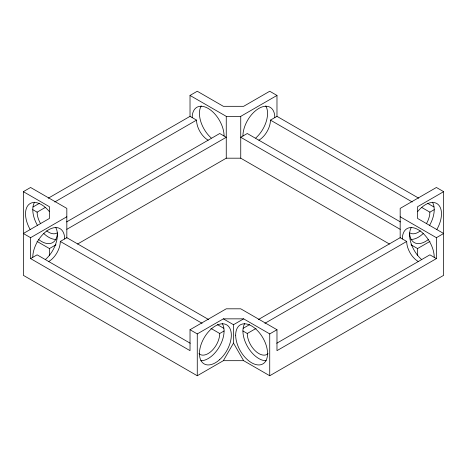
<?xml version="1.0" encoding="UTF-8"?>
<svg xmlns="http://www.w3.org/2000/svg" width="467" height="467" viewBox="0 0 467 467"><rect width="100%" height="100%" fill="white"/><g stroke="black" fill="none" stroke-linecap="round" stroke-linejoin="round"><path stroke-width="0.7" d="M66.828 237.972L66.828 208.399L30.594 187.477L23.35 191.663L23.35 275.337L197.267 375.748L223.354 360.687L233.5 343.117L233.5 324.705L223.354 318.85L197.267 333.911L190.022 329.725L190.022 350.647L30.594 258.601L30.594 237.685L66.828 216.764M48.241 198.212L190.022 116.353L190.022 95.437L197.267 91.252L223.354 106.313L243.646 106.313L269.733 91.252L276.978 95.437L276.978 116.353L418.759 198.212M33.116 206.939L39.421 203.303M32.772 209.654L37.121 212.164L45.311 207.436M54.762 201.977L196.543 120.118A16.398 9.468 60 0 0 208.136 140.205M190.022 95.437L226.256 116.353L240.744 116.353L276.978 95.437M66.606 221.913L219.729 133.509L226.256 137.275L66.828 229.315M30.594 258.601L37.121 254.836L190.244 343.239M48.714 261.532A16.398 9.468 -60 0 0 60.307 241.451L66.828 237.685L208.609 319.539M258.864 140.205A16.398 9.468 -60 0 0 270.457 120.118L276.978 116.353M49.438 255.455L49.438 248.561L56.005 244.772M77.54 244.048L226.256 158.19L240.744 158.19L389.46 244.048M190.022 329.725L226.256 308.81L240.744 308.81L276.978 329.725L276.978 350.647L436.406 258.601L436.406 237.685L400.172 216.764M223.354 360.687L243.646 360.687L269.733 375.748L443.65 275.337L443.65 191.663L417.562 206.723L417.562 218.439L443.65 233.5L436.406 237.685M233.5 324.705L243.646 318.85L269.733 333.911L276.978 329.725M198.936 353.647A16.398 9.468 -60 0 0 211.866 350.711A16.398 9.468 -60 0 0 219.729 333.491L224.078 330.98M426.488 223.588A16.398 9.468 -60 0 0 429.879 212.164L434.228 209.654M243.266 328.272L249.571 324.635M258.391 319.539L400.172 237.685L406.693 241.451A16.398 9.468 60 0 0 418.286 261.532M242.922 330.98L247.271 333.491L256.091 328.4M264.912 323.304L406.693 241.451M410.995 244.772L417.562 248.561L429.984 241.392M276.756 343.239L429.879 254.836L436.406 258.601M223.354 318.85L243.646 318.85M443.65 191.663L436.406 187.477L400.172 208.399L400.172 237.972M427.579 203.303L433.884 206.939M270.457 120.118L412.238 201.977M421.689 207.436L429.879 212.164M400.394 221.913L247.271 133.509L240.744 137.275L400.172 229.315M190.022 116.353L196.543 120.118M23.35 191.663L49.438 206.723L49.438 218.439L23.35 233.5L30.594 237.685M217.429 324.635L223.734 328.272M60.307 241.451L202.088 323.304M210.909 328.4L219.729 333.491M37.016 241.392L49.438 248.561M233.5 343.117L243.646 360.687M417.562 248.561L417.562 255.455M269.733 333.911L269.733 375.748M240.744 116.353L240.744 158.19M226.256 116.353L226.256 158.19M197.267 333.911L197.267 375.748M417.562 211.703A22.544 13.018 -60 0 1 438.18 204.534A22.544 13.018 -60 0 1 436.808 229.548M428.502 239.413A22.544 13.018 -60 0 1 409.6 232.922M421.409 259.36A22.544 13.018 60 0 1 411.392 227.289M57.4 232.922A22.544 13.018 60 0 1 38.498 239.413M30.192 229.548A22.544 13.018 60 0 1 28.82 204.534A22.544 13.018 60 0 1 49.438 211.703M55.608 227.289A22.544 13.018 -60 0 1 45.591 259.36M242.922 136.02A22.544 13.018 -60 0 1 258.864 108.408A22.544 13.018 -60 0 1 274.806 117.608M56.081 239.437A22.544 13.018 60 0 1 43.594 233.337M37.442 225.363A22.544 13.018 60 0 1 34.576 202.188M56.91 233.056A16.398 9.468 60 0 1 46.694 230.879M40.512 223.588A16.398 9.468 60 0 1 37.121 212.164M192.194 117.608A22.544 13.018 60 0 1 208.136 108.408A22.544 13.018 60 0 1 224.078 136.02M32.772 257.346A22.544 13.018 -60 0 1 48.714 229.735A22.544 13.018 -60 0 1 64.656 238.941M222.274 323.52A22.544 13.018 -60 0 1 219.408 346.695A22.544 13.018 -60 0 1 200.769 360.763M402.344 238.941A22.544 13.018 60 0 1 418.286 229.735A22.544 13.018 60 0 1 434.228 257.346M266.231 360.763A22.544 13.018 60 0 1 247.592 346.695A22.544 13.018 60 0 1 244.726 323.52M432.424 202.188A22.544 13.018 -60 0 1 429.558 225.363M423.406 233.337A22.544 13.018 -60 0 1 410.919 239.437M420.306 230.879A16.398 9.468 -60 0 1 410.09 233.056M268.064 353.647A16.398 9.468 60 0 1 255.134 350.711A16.398 9.468 60 0 1 247.271 333.491M265.758 105.962A22.544 13.018 -60 0 1 255.741 138.028M211.259 138.028A22.544 13.018 60 0 1 201.242 105.962M235.672 335.166A22.544 13.018 60 0 0 259.588 364.914A22.544 13.018 60 0 0 259.588 333.029A22.544 13.018 60 0 0 235.672 335.166M219.508 359.771A22.544 13.018 -60 0 0 226.658 324.845A22.544 13.018 -60 0 0 199.987 348.493A22.544 13.018 -60 0 0 219.508 359.771"/></g></svg>
